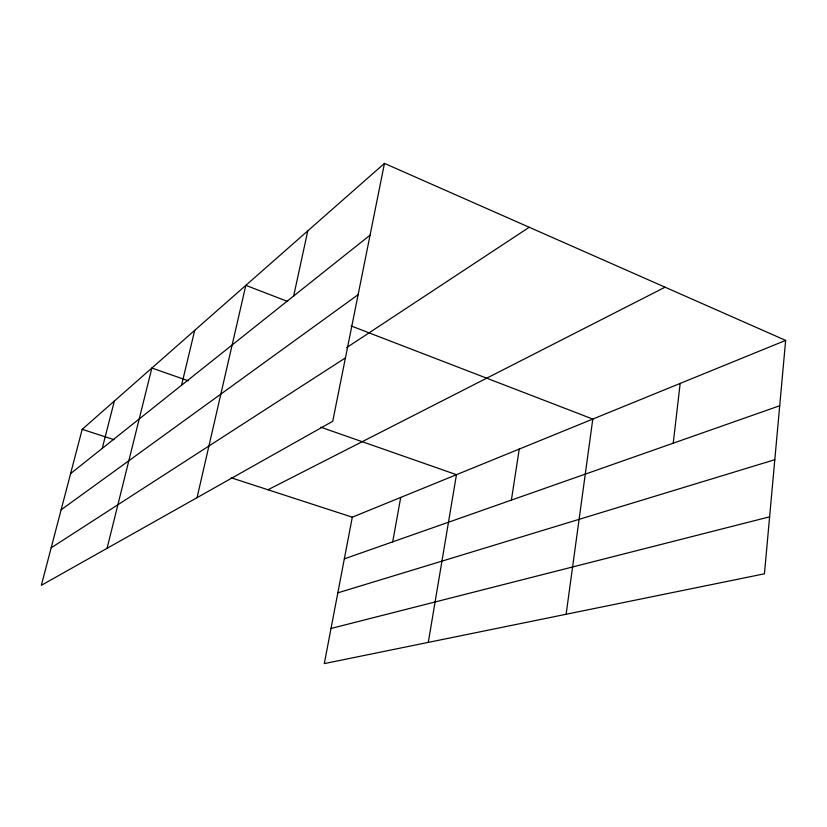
<?xml version="1.0" encoding="UTF-8"?>
<svg xmlns="http://www.w3.org/2000/svg" width="827" height="827" viewBox="0 0 827 827"><rect width="100%" height="100%" fill="white"/><g stroke="black" fill="none" stroke-linecap="round" stroke-linejoin="round"><path stroke-width="1.24" d="M785.65 340.393L764.437 573.804L324.298 663.605L352.302 517.185L785.65 340.393L384.462 163.395L82.193 429.327L41.35 585.32L332.723 421.274L384.462 163.395M673.23 443.189L680.166 383.428M566.123 614.275L592.794 419.072L351.113 325.931M511.396 500.097L519.242 449.082M428.293 642.393L456.463 474.688L320.866 427.218M392.711 541.84L400.723 497.43M293.657 296.004L307.789 230.847M197.053 497.658L245.836 285.356L287.703 301.493M181.537 385.279L194.727 330.314M107.065 548.322L151.858 368.036L188.339 380.802M102.238 448.42L114.364 401.033M70.595 473.613L370.062 235.157M61.115 509.814L358.122 294.66M346.647 347.619L529.239 227.26M51.181 547.794L345.438 357.905M267.979 489.76L665.084 287.196M344.332 558.856L779.706 405.747M337.829 592.856L774.806 459.709M331.017 628.468L769.617 516.823M82.193 429.327L113.961 439.664M231.291 477.83L352.302 517.185"/></g></svg>
